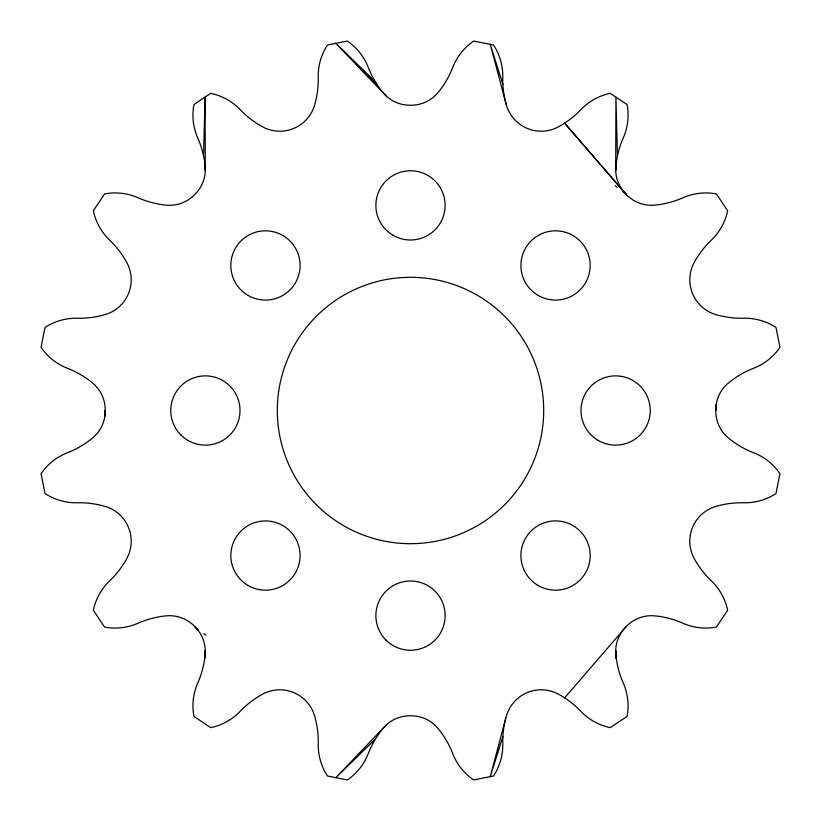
<?xml version="1.0" encoding="UTF-8"?>
<svg xmlns="http://www.w3.org/2000/svg" width="821" height="821" viewBox="0 0 821 821"><rect width="100%" height="100%" fill="white"/><g stroke="black" fill="none" stroke-linecap="round" stroke-linejoin="round"><path stroke-width="1.23" d="M205.271 658.114L205.291 650.509L205.024 655.928A91.634 91.634 0 0 1 197.769 682.959A56.7 56.7 0 0 0 193.93 716.415L210.751 727.652A56.7 56.7 0 0 0 240.184 711.304A91.634 91.634 0 0 1 262.381 694.258A36.227 36.227 0 0 1 314.587 715.881A91.634 91.634 0 0 1 318.25 741.291L318.23 746.474A56.7 56.7 0 0 0 327.487 775.999L347.324 779.95A56.7 56.7 0 0 0 368.27 753.586A91.634 91.634 0 0 1 382.247 729.335L385.891 725.323A37.715 36.227 64.4 0 1 410.5 715.789A37.715 36.227 -64.4 0 1 438.753 729.335A91.634 91.634 0 0 1 452.73 753.586A56.7 56.7 0 0 0 473.676 779.95L493.513 775.999A56.7 56.7 0 0 0 502.77 743.631A91.634 91.634 0 0 1 505.787 718.139L506.413 715.881A36.227 36.227 0 0 1 558.619 694.258A91.634 91.634 0 0 1 580.816 711.304A56.7 56.7 0 0 0 610.249 727.652L627.07 716.415A56.7 56.7 0 0 0 623.231 682.959A91.634 91.634 0 0 1 615.976 655.928L615.709 650.509L615.729 658.114M203.536 155.826L205.076 96.991L210.751 93.348A56.7 56.7 0 0 1 240.184 109.696A91.634 91.634 0 0 0 262.381 126.742A36.227 36.227 0 0 0 314.587 105.119A91.634 91.634 0 0 0 318.25 79.709L318.23 74.526A56.7 56.7 0 0 1 327.487 45.001L347.324 41.05A56.7 56.7 0 0 1 368.27 67.414A91.634 91.634 0 0 0 382.247 91.665L385.891 95.677A37.715 36.227 -64.4 0 0 410.5 105.211A37.715 36.227 64.4 0 0 438.753 91.665A91.634 91.634 0 0 0 452.73 67.414A56.7 56.7 0 0 1 473.676 41.05L493.513 45.001A56.7 56.7 0 0 1 502.77 77.369A91.634 91.634 0 0 0 506.413 105.119A36.227 36.227 0 0 0 558.619 126.742A91.634 91.634 0 0 0 580.816 109.696A56.7 56.7 0 0 1 610.249 93.348L627.07 104.585A56.7 56.7 0 0 1 623.231 138.041A91.634 91.634 0 0 0 615.976 165.072L615.709 170.491L615.924 96.991L617.464 155.826M505.787 718.139L490.229 776.738L502.883 736.611M564.643 697.86L626.372 626.372A37.715 36.227 70.6 0 1 655.928 615.976A91.634 91.634 0 0 1 682.959 623.231A56.7 56.7 0 0 0 716.415 627.07L727.652 610.249A56.7 56.7 0 0 0 711.304 580.816A91.634 91.634 0 0 1 694.258 558.619A36.227 36.227 0 0 1 715.881 506.413A91.634 91.634 0 0 1 743.631 502.77A56.7 56.7 0 0 0 775.999 493.513L779.95 473.676A56.7 56.7 0 0 0 753.586 452.73A91.634 91.634 0 0 1 729.335 438.753A37.715 36.227 -25.6 0 1 715.789 410.5L716.117 405.081L715.789 410.5A37.715 36.227 25.6 0 1 729.335 382.247A91.634 91.634 0 0 1 753.586 368.27A56.7 56.7 0 0 0 779.95 347.324L775.999 327.487A56.7 56.7 0 0 0 743.631 318.23A91.634 91.634 0 0 1 715.881 314.587A36.227 36.227 0 0 1 694.258 262.381A91.634 91.634 0 0 1 711.304 240.184A56.7 56.7 0 0 0 727.652 210.751L716.415 193.93A56.7 56.7 0 0 0 682.959 197.769A91.634 91.634 0 0 1 655.928 205.024A37.715 36.227 -70.6 0 1 626.372 194.628L622.318 191.201M385.891 725.323L335.727 777.774L375.515 738.91M615.175 185.762L617.218 187.321M205.024 165.072L205.291 170.491L205.076 96.991L193.93 104.585A56.7 56.7 0 0 0 197.769 138.041A91.634 91.634 0 0 1 205.024 165.072A37.715 36.227 19.4 0 1 194.628 194.628A37.715 36.227 70.6 0 1 165.072 205.024A91.634 91.634 0 0 1 138.041 197.769A56.7 56.7 0 0 0 104.585 193.93L93.348 210.751A56.7 56.7 0 0 0 109.696 240.184A91.634 91.634 0 0 1 126.742 262.381A36.227 36.227 0 0 1 105.119 314.587A91.634 91.634 0 0 1 77.369 318.23A56.7 56.7 0 0 0 45.001 327.487L41.05 347.324A56.7 56.7 0 0 0 67.414 368.27A91.634 91.634 0 0 1 91.665 382.247A37.715 36.227 -25.6 0 1 105.211 410.5A37.715 36.227 25.6 0 1 91.665 438.753A91.634 91.634 0 0 1 67.414 452.73A56.7 56.7 0 0 0 41.05 473.676L45.001 493.513A56.7 56.7 0 0 0 77.369 502.77A91.634 91.634 0 0 1 105.119 506.413A36.227 36.227 0 0 1 126.742 558.619A91.634 91.634 0 0 1 109.696 580.816A56.7 56.7 0 0 0 93.348 610.249L104.585 627.07A56.7 56.7 0 0 0 138.041 623.231A91.634 91.634 0 0 1 165.072 615.976A37.715 36.227 -70.6 0 1 194.628 626.372L198.682 629.799M203.782 633.679L205.825 635.238M375.515 82.09L335.727 43.226L385.891 95.677M340.181 47.659L376.767 84.07M626.372 194.628L564.643 123.14L626.372 194.628A37.715 36.227 -19.4 0 1 615.976 165.072M622.77 190.564L624.36 192.761M196.64 628.239L198.23 630.436L194.628 626.372A37.715 36.227 -19.4 0 1 205.024 655.928M502.883 84.389L490.229 44.262L506.413 105.119M615.976 655.928A37.715 36.227 19.4 0 1 626.372 626.372M105.211 410.5L104.883 415.919L105.211 410.5M316.321 504.679A133.197 133.197 0 0 0 539.161 444.972A133.197 133.197 0 0 0 376.028 281.839A133.197 133.197 0 0 0 316.321 504.679M598.304 440.487A34.636 34.636 0 0 0 650.253 410.5A34.636 34.636 0 0 0 598.304 380.513A34.636 34.636 0 0 0 598.304 440.487M538.227 295.447A34.636 34.636 0 0 0 590.176 265.46A34.636 34.636 0 0 0 538.227 235.463A34.636 34.636 0 0 0 538.227 295.447M393.187 235.37A34.636 34.636 0 0 0 445.126 205.383A34.636 34.636 0 0 0 393.187 175.386A34.636 34.636 0 0 0 393.187 235.37M248.137 295.447A34.636 34.636 0 0 0 300.086 265.46A34.636 34.636 0 0 0 248.137 235.463A34.636 34.636 0 0 0 248.137 295.447M180.887 434.986A34.636 34.636 0 0 0 238.829 419.459A34.636 34.636 0 0 0 196.414 377.055A34.636 34.636 0 0 0 180.887 434.986M248.147 585.537A34.636 34.636 0 0 0 300.086 555.54A34.636 34.636 0 0 0 248.147 525.553A34.636 34.636 0 0 0 248.147 585.537M386.014 640.113A34.636 34.636 0 0 0 443.956 624.586A34.636 34.636 0 0 0 401.541 582.171A34.636 34.636 0 0 0 386.014 640.113M538.227 585.537A34.636 34.636 0 0 0 590.176 555.54A34.636 34.636 0 0 0 538.227 525.553A34.636 34.636 0 0 0 538.227 585.537"/></g></svg>
